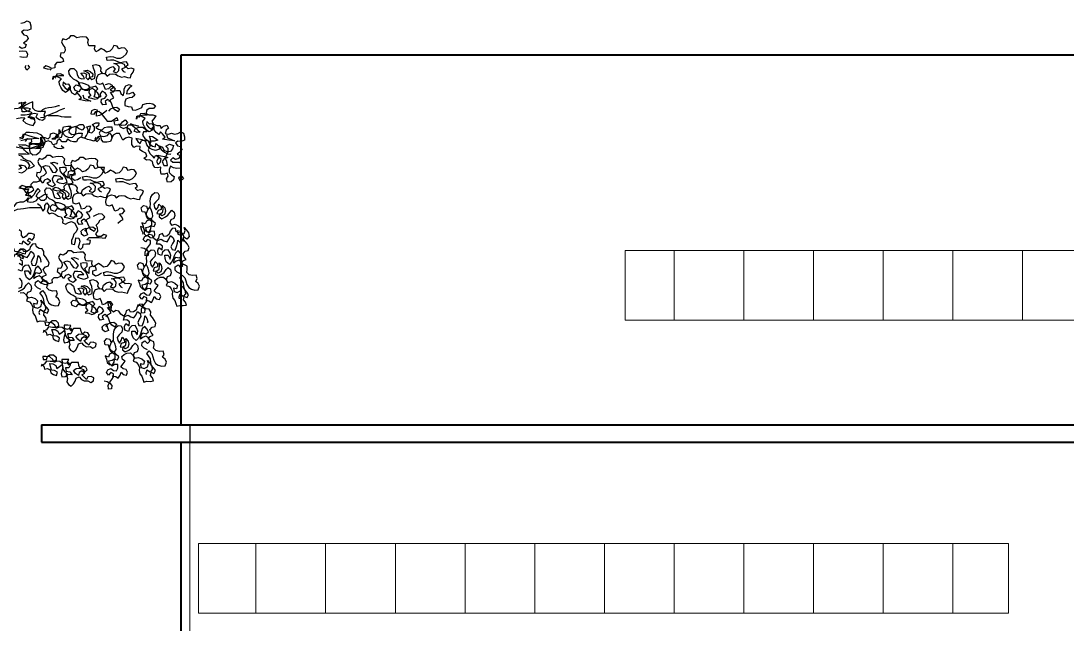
# Model space of a CAD drawing. Header units: millimetres. Extents: x 1564 to 2013, y 216 to 285.
# Drawn here: x 1775.53 to 1790.55, y 222.29 to 230.94 of the extents above; entities that cross this region are included whole.
import ezdxf

# ---------------------------------------------------------------- set-up
doc = ezdxf.new("R2010")
doc.units = ezdxf.units.MM
doc.header["$LTSCALE"] = 10
doc.layers.get('0').update_dxf_attribs({"color": 90})
for name, color, linetype, lineweight in [('CINZA', 252, 'Continuous', 13), ('pn 02', 16, 'Continuous', 20), ('PN 05', 50, 'Continuous', 40), ('PN 06', 1, 'Continuous', 40), ('PN-03', 180, 'Continuous', 30)]:
    doc.layers.add(name, color=color, linetype=linetype, lineweight=lineweight)
doc.layers.add('ÁRVORE PRESERVADA', color=252, linetype='Continuous')

# ---------------------------------------------------------------- blocks, each defined once
blk = doc.blocks.new('A$C338F7350')
for points in [[(7, 12.704), (7.06, 12.714), (7.114, 12.743), (7.164, 12.719), (7.178, 12.654), (7.178, 12.595), (7.119, 12.575), (7.06, 12.58), (7.015, 12.546), (7.055, 12.496), (7.109, 12.481), (7.134, 12.432), (7.095, 12.383), (7.05, 12.348), (7.1, 12.323), (7.08, 12.269), (7.021, 12.249), (6.971, 12.279)], [(6.971, 12.2), (7.036, 12.205), (7.095, 12.2), (7.12, 12.15), (7.11, 12.096), (7.041, 12.086), (6.981, 12.101)], [(8.578, 11.297), (8.623, 11.342), (8.672, 11.366), (8.642, 11.421), (8.608, 11.465), (8.662, 11.475), (8.702, 11.52), (8.667, 11.564), (8.613, 11.569), (8.573, 11.529), (8.519, 11.514), (8.499, 11.574), (8.474, 11.628), (8.425, 11.603), (8.37, 11.623), (8.36, 11.677), (8.365, 11.732), (8.395, 11.786), (8.459, 11.806), (8.514, 11.796), (8.548, 11.752), (8.593, 11.791), (8.647, 11.796), (8.701, 11.791), (8.746, 11.757), (8.805, 11.737), (8.86, 11.747), (8.914, 11.732), (8.968, 11.722), (8.983, 11.777), (9.018, 11.826), (9.037, 11.881), (8.983, 11.895), (8.929, 11.886), (8.884, 11.925), (8.929, 11.96), (8.899, 12.009), (8.845, 12.004), (8.79, 11.994), (8.731, 12.014), (8.672, 12.038), (8.607, 12.038), (8.553, 12.033), (8.538, 12.093), (8.602, 12.108), (8.662, 12.098), (8.726, 12.078), (8.79, 12.078), (8.84, 12.103), (8.889, 12.147), (8.914, 12.202), (8.869, 12.256), (8.815, 12.261), (8.76, 12.241), (8.731, 12.291), (8.671, 12.305), (8.642, 12.246), (8.597, 12.202), (8.538, 12.187), (8.493, 12.226), (8.444, 12.251), (8.395, 12.216), (8.345, 12.191), (8.325, 12.246), (8.335, 12.3), (8.276, 12.295), (8.222, 12.3), (8.202, 12.359), (8.216, 12.414), (8.177, 12.453), (8.113, 12.458), (8.058, 12.453), (8.004, 12.443), (7.954, 12.478), (7.895, 12.478), (7.861, 12.433), (7.811, 12.403), (7.757, 12.423), (7.732, 12.369), (7.752, 12.314), (7.792, 12.27), (7.797, 12.216), (7.772, 12.166), (7.718, 12.171), (7.708, 12.112), (7.752, 12.072), (7.767, 12.018), (7.713, 11.998), (7.648, 11.998), (7.609, 11.958), (7.614, 11.904), (7.56, 11.889), (7.505, 11.924), (7.451, 11.939), (7.406, 11.904), (7.471, 11.884), (7.525, 11.879), (7.54, 11.86)], [(7.125, 11.953), (7.159, 11.908), (7.11, 11.859), (7.08, 11.913), (7.095, 11.948)], [(8.578, 11.124), (8.618, 11.169), (8.667, 11.193), (8.722, 11.198), (8.771, 11.164), (8.747, 11.114), (8.687, 11.149), (8.653, 11.198), (8.633, 11.253), (8.608, 11.307), (8.559, 11.337), (8.514, 11.302), (8.534, 11.248), (8.475, 11.238), (8.445, 11.287), (8.45, 11.341), (8.509, 11.361), (8.544, 11.406), (8.514, 11.455), (8.46, 11.485), (8.425, 11.435), (8.43, 11.381), (8.371, 11.366), (8.316, 11.386), (8.336, 11.44), (8.336, 11.504), (8.282, 11.534), (8.227, 11.509), (8.222, 11.455), (8.257, 11.41), (8.208, 11.371), (8.272, 11.361), (8.326, 11.341), (8.381, 11.356), (8.415, 11.401), (8.385, 11.45), (8.341, 11.485), (8.38, 11.524), (8.346, 11.574), (8.286, 11.554), (8.227, 11.549), (8.207, 11.494), (8.153, 11.499), (8.104, 11.529), (8.064, 11.583), (8.044, 11.638), (8.099, 11.633), (8.158, 11.618), (8.207, 11.593), (8.237, 11.544), (8.188, 11.514), (8.128, 11.509), (8.074, 11.519), (8.039, 11.474), (7.975, 11.499), (7.955, 11.558), (7.995, 11.598), (8.049, 11.583), (8.044, 11.643), (7.995, 11.677), (7.945, 11.702), (7.896, 11.746), (7.871, 11.796), (7.861, 11.85), (7.896, 11.894), (7.95, 11.89), (8, 11.845), (8.014, 11.781), (8.034, 11.727), (8.089, 11.707), (8.143, 11.712), (8.118, 11.761), (8.079, 11.806), (8.133, 11.816), (8.182, 11.791), (8.168, 11.732), (8.207, 11.687), (8.242, 11.732), (8.232, 11.791), (8.187, 11.826), (8.133, 11.85), (8.192, 11.86), (8.247, 11.84), (8.291, 11.796), (8.286, 11.742), (8.232, 11.727), (8.276, 11.692), (8.331, 11.717), (8.336, 11.786), (8.331, 11.84), (8.306, 11.895), (8.291, 11.949), (8.345, 11.964), (8.405, 11.944), (8.439, 11.9), (8.43, 11.846), (8.464, 11.801), (8.519, 11.806), (8.538, 11.865), (8.593, 11.905), (8.652, 11.925), (8.696, 11.88), (8.657, 11.836), (8.716, 11.816), (8.761, 11.856), (8.766, 11.92), (8.726, 11.964), (8.672, 11.979), (8.731, 11.989), (8.795, 11.994), (8.854, 11.969), (8.874, 11.91), (8.81, 11.88), (8.845, 11.836), (8.874, 11.826)], [(8.113, 11.417), (8.133, 11.358), (8.202, 11.329), (8.256, 11.304), (8.153, 11.314), (8.044, 11.333), (8.088, 11.368), (8.044, 11.427), (8.004, 11.467), (7.975, 11.417), (7.925, 11.452), (7.89, 11.501), (7.89, 11.561), (7.861, 11.61), (7.806, 11.605), (7.762, 11.649), (7.752, 11.59), (7.792, 11.551), (7.841, 11.511), (7.881, 11.556), (7.856, 11.496), (7.802, 11.462), (7.752, 11.496), (7.717, 11.555), (7.693, 11.605), (7.688, 11.659), (7.732, 11.704), (7.658, 11.743), (7.594, 11.748), (7.574, 11.694), (7.584, 11.748), (7.638, 11.758), (7.697, 11.768), (7.772, 11.768), (7.712, 11.793), (7.648, 11.788), (7.623, 11.738), (7.609, 11.718)], [(8.521, 11.607), (8.586, 11.622), (8.64, 11.592), (8.65, 11.538), (8.601, 11.508), (8.65, 11.484), (8.719, 11.494), (8.779, 11.499), (8.793, 11.444), (8.838, 11.41), (8.853, 11.464), (8.853, 11.528), (8.882, 11.583), (8.942, 11.603), (8.991, 11.578), (8.947, 11.538), (8.907, 11.494), (8.897, 11.44), (8.956, 11.445), (9.011, 11.464), (9.045, 11.415), (8.996, 11.37), (8.942, 11.365), (8.887, 11.341), (8.868, 11.286), (8.868, 11.227), (8.927, 11.212), (8.986, 11.207), (9.006, 11.153), (9.061, 11.143), (9.12, 11.168), (9.169, 11.193), (9.189, 11.247), (9.253, 11.262), (9.308, 11.267), (9.367, 11.257), (9.416, 11.223), (9.382, 11.173), (9.303, 11.173), (9.253, 11.138), (9.248, 11.084), (9.298, 11.059), (9.367, 11.059), (9.421, 11.045), (9.387, 10.99), (9.352, 10.946), (9.382, 10.896), (9.441, 10.872), (9.501, 10.872), (9.516, 10.817), (9.56, 10.857), (9.619, 10.877), (9.649, 10.822), (9.609, 10.783), (9.59, 10.728), (9.649, 10.714), (9.703, 10.729), (9.758, 10.714), (9.817, 10.724), (9.871, 10.753), (9.921, 10.729), (9.936, 10.664), (9.936, 10.605), (9.877, 10.585), (9.817, 10.59), (9.773, 10.556), (9.812, 10.506), (9.867, 10.491), (9.892, 10.442), (9.852, 10.393), (9.808, 10.358), (9.857, 10.333), (9.837, 10.279), (9.778, 10.259), (9.729, 10.289), (9.689, 10.249), (9.729, 10.21), (9.793, 10.215), (9.852, 10.21), (9.877, 10.16), (9.867, 10.106), (9.798, 10.096), (9.739, 10.111), (9.689, 10.14), (9.66, 10.081), (9.665, 10.027), (9.704, 9.987), (9.749, 9.953), (9.739, 9.898), (9.699, 9.859), (9.635, 9.854), (9.615, 9.913), (9.645, 9.962), (9.635, 10.017), (9.581, 9.997), (9.521, 9.997), (9.506, 10.061), (9.511, 10.12), (9.457, 10.11), (9.403, 10.115), (9.373, 10.165), (9.363, 10.224), (9.308, 10.254), (9.254, 10.249), (9.21, 10.283), (9.259, 10.318), (9.244, 10.372), (9.185, 10.402), (9.135, 10.436), (9.14, 10.491), (9.076, 10.501), (9.027, 10.476), (8.992, 10.53), (8.992, 10.589), (8.997, 10.644), (8.937, 10.659), (8.878, 10.644), (8.834, 10.609), (8.799, 10.668), (8.774, 10.723), (8.71, 10.728), (8.656, 10.698), (8.636, 10.644), (8.611, 10.584), (8.547, 10.569), (8.483, 10.569), (8.448, 10.614), (8.443, 10.668), (8.389, 10.673), (8.359, 10.624), (8.31, 10.589), (8.255, 10.604), (8.196, 10.618), (8.142, 10.643), (8.077, 10.663), (8.023, 10.633), (8.003, 10.579), (7.949, 10.574), (7.895, 10.588), (7.84, 10.623), (7.806, 10.579), (7.741, 10.578), (7.702, 10.623), (7.652, 10.598), (7.643, 10.539), (7.578, 10.524), (7.554, 10.573), (7.489, 10.593), (7.435, 10.568), (7.405, 10.519), (7.351, 10.514), (7.297, 10.499), (7.223, 10.474), (7.168, 10.459), (7.158, 10.524), (7.223, 10.538), (7.277, 10.529), (7.341, 10.534), (7.366, 10.593), (7.361, 10.652), (7.43, 10.657), (7.489, 10.628), (7.529, 10.667), (7.534, 10.722), (7.588, 10.736), (7.642, 10.717), (7.682, 10.677), (7.613, 10.648), (7.559, 10.633), (7.623, 10.633), (7.662, 10.677), (7.687, 10.737), (7.692, 10.796), (7.722, 10.746), (7.667, 10.702), (7.618, 10.667), (7.677, 10.648), (7.731, 10.658), (7.751, 10.722), (7.751, 10.786), (7.766, 10.845), (7.845, 10.855), (7.899, 10.86), (7.855, 10.796), (7.796, 10.771), (7.751, 10.737), (7.796, 10.687), (7.86, 10.653), (7.929, 10.663), (7.983, 10.717), (7.993, 10.781), (7.993, 10.851), (8.057, 10.885), (8.122, 10.885), (8.142, 10.831), (8.102, 10.786), (8.038, 10.816), (7.988, 10.851), (7.924, 10.831), (7.875, 10.806), (7.865, 10.747), (7.914, 10.707), (7.969, 10.712), (8.038, 10.732), (8.102, 10.732), (8.092, 10.663), (8.147, 10.643), (8.181, 10.688), (8.206, 10.737), (8.211, 10.791), (8.186, 10.846), (8.25, 10.861), (8.235, 10.801), (8.221, 10.747), (8.275, 10.737), (8.32, 10.787), (8.324, 10.846), (8.29, 10.89), (8.349, 10.915), (8.403, 10.92), (8.394, 10.861), (8.344, 10.831), (8.394, 10.801), (8.463, 10.792), (8.502, 10.831), (8.557, 10.846), (8.631, 10.846), (8.641, 10.782), (8.581, 10.752), (8.527, 10.732), (8.428, 10.782), (8.404, 10.732), (8.433, 10.683), (8.488, 10.673), (8.557, 10.688), (8.591, 10.737), (8.626, 10.688), (8.626, 10.653)], [(6.923, 10.994), (7.022, 11.013), (7.076, 11.008), (7.037, 10.959), (7.091, 10.91), (7.15, 10.89), (7.22, 10.87), (7.259, 10.93), (7.249, 10.999), (7.19, 11.018), (7.13, 11.018), (7.185, 11.004), (7.244, 10.979), (7.185, 10.989), (7.145, 11.033), (7.195, 11.078), (7.249, 11.093), (7.303, 11.078), (7.269, 11.019), (7.338, 10.974), (7.392, 10.964), (7.437, 10.999), (7.422, 11.063), (7.442, 11.118), (7.378, 11.122), (7.313, 11.122), (7.259, 11.137), (7.219, 11.182), (7.219, 11.241), (7.214, 11.295), (7.16, 11.271), (7.086, 11.236), (7.036, 11.201), (7.086, 11.152), (7.14, 11.122), (7.175, 11.167), (7.12, 11.182), (7.017, 11.181), (6.829, 11.161)], [(6.972, 11.186), (7.022, 11.221), (7.022, 11.28), (6.962, 11.26)], [(7.002, 11.058), (7.081, 11.063), (7.15, 11.073), (7.205, 11.098), (7.14, 11.127), (7.081, 11.117), (7.027, 11.112), (7.017, 11.181), (7.041, 11.246), (7.091, 11.29), (7.026, 11.27), (6.967, 11.27)], [(7.352, 11.115), (7.397, 11.155), (7.446, 11.18), (7.5, 11.19), (7.56, 11.199), (7.624, 11.209), (7.678, 11.229), (7.693, 11.229)], [(7.357, 11.011), (7.416, 11.021), (7.466, 11.046), (7.52, 11.066), (7.575, 11.091), (7.639, 11.115), (7.698, 11.145), (7.752, 11.17), (7.792, 11.18)], [(8.542, 11.138), (8.477, 11.083), (8.413, 11.049), (8.359, 11.034), (8.359, 11.093), (8.378, 11.147), (8.324, 11.157), (8.27, 11.132), (8.26, 11.078), (8.319, 11.073), (8.349, 11.123), (8.403, 11.128), (8.443, 11.088), (8.477, 11.039), (8.512, 10.994), (8.552, 10.945), (8.626, 10.945), (8.725, 11.014), (8.739, 10.96), (8.67, 10.945), (8.68, 10.886), (8.735, 10.881), (8.789, 10.886), (8.824, 10.935), (8.873, 10.97), (8.912, 10.926), (8.873, 10.876), (8.809, 10.871), (8.759, 10.896), (8.784, 10.846), (8.843, 10.817), (8.898, 10.841), (8.947, 10.812), (8.987, 10.743), (8.942, 10.708), (8.913, 10.772), (8.908, 10.827), (8.927, 10.881), (8.992, 10.881), (9.056, 10.876), (9.115, 10.856), (9.036, 10.876), (8.967, 10.901), (9.046, 10.832), (9.1, 10.787), (9.14, 10.748), (9.086, 10.743), (9.036, 10.767), (9.061, 10.817), (9.125, 10.842), (9.184, 10.837), (9.234, 10.807), (9.259, 10.758), (9.199, 10.753), (9.185, 10.698), (9.224, 10.639), (9.283, 10.595), (9.333, 10.56), (9.328, 10.624), (9.308, 10.679), (9.362, 10.674), (9.412, 10.644), (9.461, 10.605), (9.392, 10.59), (9.333, 10.59), (9.318, 10.535), (9.363, 10.496), (9.417, 10.486), (9.422, 10.545), (9.476, 10.506), (9.486, 10.447), (9.417, 10.422), (9.358, 10.437), (9.308, 10.466), (9.264, 10.525), (9.244, 10.58), (9.18, 10.614), (9.12, 10.624), (9.066, 10.639), (9.101, 10.58), (9.145, 10.545), (9.165, 10.6), (9.219, 10.609), (9.279, 10.6), (9.308, 10.545), (9.313, 10.491), (9.284, 10.432), (9.318, 10.367), (9.358, 10.328), (9.392, 10.283), (9.417, 10.333), (9.472, 10.338), (9.467, 10.279), (9.437, 10.224), (9.462, 10.17), (9.501, 10.209), (9.516, 10.264), (9.472, 10.303), (9.422, 10.333), (9.511, 10.328), (9.58, 10.313), (9.64, 10.294), (9.575, 10.269), (9.536, 10.224), (9.566, 10.155), (9.63, 10.155), (9.62, 10.229), (9.59, 10.284), (9.615, 10.338), (9.644, 10.392), (9.644, 10.457), (9.605, 10.501), (9.669, 10.536), (9.738, 10.511), (9.723, 10.452), (9.689, 10.402), (9.625, 10.397), (9.57, 10.422), (9.55, 10.476), (9.496, 10.501), (9.516, 10.442), (9.58, 10.392), (9.63, 10.363), (9.684, 10.358), (9.694, 10.368)], [(9.615, 10.709), (9.634, 10.649), (9.704, 10.62), (9.758, 10.595), (9.654, 10.605), (9.545, 10.625), (9.59, 10.659), (9.545, 10.719), (9.506, 10.758), (9.476, 10.709), (9.427, 10.743), (9.392, 10.792), (9.392, 10.852), (9.362, 10.901), (9.308, 10.896), (9.263, 10.941), (9.254, 10.881), (9.293, 10.842), (9.343, 10.802), (9.382, 10.847), (9.357, 10.788), (9.303, 10.753), (9.254, 10.787), (9.219, 10.847), (9.194, 10.896), (9.189, 10.95), (9.234, 10.995), (9.159, 11.034), (9.095, 11.039), (9.076, 10.985), (9.085, 11.039), (9.14, 11.049), (9.199, 11.059), (9.273, 11.059), (9.214, 11.084), (9.15, 11.079), (9.125, 11.029), (9.11, 11.01)], [(7.491, 11.051), (7.545, 11.046), (7.668, 11.046), (7.728, 11.032), (7.782, 11.027), (7.906, 11.027)], [(6.978, 10.148), (7.013, 10.104), (6.958, 10.079)], [(6.963, 10.03), (7.018, 10.02), (7.072, 10.05), (7.117, 10.094), (7.082, 10.139), (7.023, 10.153), (6.963, 10.153)], [(6.993, 10.257), (7.067, 10.242), (7.121, 10.213), (7.156, 10.154), (7.136, 10.099), (7.191, 10.114), (7.245, 10.144), (7.176, 10.223), (7.116, 10.242), (7.062, 10.272), (7.022, 10.321), (6.963, 10.331)], [(6.958, 10.361), (7.092, 10.361), (7.151, 10.356), (7.106, 10.391), (7.067, 10.43), (7.032, 10.475), (6.978, 10.499)], [(6.918, 10.489), (7.017, 10.465), (7.205, 10.465), (7.284, 10.47), (7.334, 10.5), (7.358, 10.445), (7.334, 10.386), (7.284, 10.341), (7.215, 10.336), (7.176, 10.376), (7.161, 10.43), (7.156, 10.485), (7.091, 10.514), (7.017, 10.519), (6.958, 10.524)], [(7.002, 10.598), (7.072, 10.618), (7.126, 10.638), (7.185, 10.633), (7.195, 10.569), (7.146, 10.544), (7.393, 10.544), (7.363, 10.599), (7.363, 10.658), (7.393, 10.589), (7.413, 10.529), (7.398, 10.475), (7.334, 10.46), (7.269, 10.455), (7.427, 10.534), (7.442, 10.594), (7.413, 10.643), (7.373, 10.697), (7.294, 10.732), (7.225, 10.737), (7.16, 10.742), (7.096, 10.742), (7.057, 10.702), (7.037, 10.638), (6.983, 10.623)], [(6.978, 10.657), (7.032, 10.667), (7.052, 10.722), (7.121, 10.697), (7.215, 10.668), (7.324, 10.638), (7.225, 10.628), (7.165, 10.623), (7.101, 10.618), (7.081, 10.583)], [(7.728, 10.513), (7.773, 10.468), (7.718, 10.453), (7.659, 10.458), (7.61, 10.483), (7.595, 10.508)], [(8.381, 10.671), (8.415, 10.627), (8.366, 10.577), (8.336, 10.632), (8.351, 10.666)], [(8.15, 9.151), (8.195, 9.196), (8.244, 9.22), (8.214, 9.275), (8.18, 9.319), (8.234, 9.329), (8.274, 9.374), (8.239, 9.418), (8.185, 9.423), (8.145, 9.383), (8.091, 9.369), (8.071, 9.428), (8.046, 9.482), (7.997, 9.457), (7.942, 9.477), (7.933, 9.531), (7.937, 9.586), (7.967, 9.64), (8.031, 9.66), (8.086, 9.65), (8.12, 9.606), (8.165, 9.645), (8.219, 9.65), (8.273, 9.645), (8.318, 9.611), (8.377, 9.591), (8.432, 9.601), (8.486, 9.586), (8.54, 9.577), (8.555, 9.631), (8.59, 9.68), (8.609, 9.735), (8.555, 9.75), (8.501, 9.74), (8.456, 9.779), (8.501, 9.814), (8.471, 9.863), (8.417, 9.858), (8.362, 9.848), (8.303, 9.868), (8.244, 9.893), (8.179, 9.892), (8.125, 9.888), (8.11, 9.947), (8.174, 9.962), (8.234, 9.952), (8.298, 9.932), (8.362, 9.932), (8.412, 9.957), (8.461, 10.001), (8.486, 10.056), (8.441, 10.11), (8.387, 10.115), (8.332, 10.095), (8.303, 10.145), (8.243, 10.159), (8.214, 10.1), (8.169, 10.056), (8.11, 10.041), (8.065, 10.08), (8.016, 10.105), (7.967, 10.07), (7.917, 10.045), (7.897, 10.1), (7.907, 10.154), (7.848, 10.149), (7.794, 10.154), (7.774, 10.213), (7.789, 10.268), (7.749, 10.307), (7.685, 10.312), (7.63, 10.307), (7.576, 10.297), (7.527, 10.332), (7.467, 10.332), (7.433, 10.287), (7.383, 10.258), (7.329, 10.277), (7.304, 10.223), (7.324, 10.168), (7.364, 10.124), (7.369, 10.07), (7.344, 10.02), (7.29, 10.025), (7.28, 9.966), (7.324, 9.926), (7.339, 9.872), (7.285, 9.852), (7.221, 9.852), (7.181, 9.813), (7.186, 9.758), (7.132, 9.743), (7.077, 9.778), (7.023, 9.793), (6.978, 9.758), (7.043, 9.738), (7.097, 9.733), (7.112, 9.714)], [(8.075, 9.932), (8.021, 9.897), (7.967, 9.882), (7.917, 9.917), (7.917, 9.976), (7.982, 9.991), (7.967, 10.046), (7.912, 10.06), (7.853, 10.036), (7.843, 9.981), (7.848, 9.927), (7.799, 9.966), (7.774, 10.016), (7.818, 10.06), (7.813, 10.115), (7.749, 10.119), (7.695, 10.11), (7.71, 10.045), (7.744, 10.001), (7.784, 9.956), (7.814, 9.902), (7.828, 9.848), (7.759, 9.823), (7.695, 9.838), (7.646, 9.862), (7.675, 9.912), (7.754, 9.912), (7.705, 9.956), (7.65, 9.966), (7.591, 9.966), (7.566, 9.912), (7.576, 9.857), (7.621, 9.808), (7.567, 9.768), (7.507, 9.798), (7.473, 9.842), (7.537, 9.872), (7.482, 9.912), (7.428, 9.892), (7.398, 9.837), (7.354, 9.887), (7.364, 9.956), (7.418, 9.981), (7.463, 10.02), (7.438, 10.075), (7.398, 10.134), (7.453, 10.154), (7.507, 10.139), (7.532, 10.09), (7.571, 10.035), (7.626, 10.025), (7.66, 10.07), (7.621, 10.124), (7.576, 10.169), (7.532, 10.203), (7.591, 10.213), (7.65, 10.194), (7.66, 10.179)], [(8.744, 9.116), (8.789, 9.161), (8.838, 9.186), (8.808, 9.24), (8.774, 9.284), (8.828, 9.294), (8.867, 9.339), (8.833, 9.383), (8.778, 9.388), (8.739, 9.349), (8.685, 9.334), (8.665, 9.393), (8.64, 9.447), (8.591, 9.423), (8.536, 9.442), (8.526, 9.497), (8.531, 9.551), (8.561, 9.605), (8.625, 9.625), (8.679, 9.615), (8.714, 9.571), (8.759, 9.61), (8.813, 9.615), (8.867, 9.611), (8.912, 9.576), (8.971, 9.556), (9.025, 9.566), (9.08, 9.551), (9.134, 9.542), (9.149, 9.596), (9.184, 9.645), (9.203, 9.7), (9.149, 9.715), (9.095, 9.705), (9.05, 9.744), (9.094, 9.779), (9.065, 9.828), (9.01, 9.823), (8.956, 9.813), (8.897, 9.833), (8.837, 9.858), (8.773, 9.858), (8.719, 9.853), (8.704, 9.912), (8.768, 9.927), (8.827, 9.917), (8.892, 9.897), (8.956, 9.897), (9.005, 9.922), (9.055, 9.967), (9.079, 10.021), (9.035, 10.075), (8.98, 10.08), (8.926, 10.06), (8.896, 10.11), (8.837, 10.125), (8.808, 10.065), (8.763, 10.021), (8.704, 10.006), (8.659, 10.045), (8.61, 10.07), (8.56, 10.035), (8.511, 10.011), (8.491, 10.065), (8.501, 10.119), (8.442, 10.114), (8.387, 10.119), (8.368, 10.179), (8.382, 10.233), (8.343, 10.272), (8.278, 10.277), (8.224, 10.272), (8.17, 10.262), (8.12, 10.297), (8.061, 10.297), (8.026, 10.252), (7.977, 10.223), (7.923, 10.242), (7.898, 10.188), (7.918, 10.134), (7.957, 10.089), (7.962, 10.035), (7.938, 9.985), (7.883, 9.99), (7.874, 9.931), (7.918, 9.891), (7.933, 9.837), (7.879, 9.817), (7.814, 9.817), (7.775, 9.778), (7.78, 9.723), (7.725, 9.708), (7.671, 9.743), (7.617, 9.758), (7.572, 9.723), (7.636, 9.703), (7.691, 9.698), (7.706, 9.679)], [(9.882, 9.963), (9.917, 9.918), (9.867, 9.869), (9.838, 9.923), (9.852, 9.958)], [(6.964, 9.753), (7.028, 9.738), (7.082, 9.723), (7.137, 9.728), (7.117, 9.669), (7.087, 9.62), (7.156, 9.62), (7.196, 9.575), (7.137, 9.56), (7.117, 9.506), (7.176, 9.496), (7.231, 9.501), (7.28, 9.526), (7.32, 9.57), (7.359, 9.531), (7.419, 9.531), (7.463, 9.566), (7.473, 9.63), (7.418, 9.625), (7.364, 9.59), (7.315, 9.566), (7.275, 9.605), (7.305, 9.659), (7.349, 9.699), (7.305, 9.738), (7.265, 9.689), (7.241, 9.63), (7.201, 9.59), (7.142, 9.6), (7.137, 9.654), (7.186, 9.679), (7.235, 9.714), (7.211, 9.763), (7.156, 9.778), (7.102, 9.768), (7.058, 9.723), (7.087, 9.674), (7.147, 9.674), (7.142, 9.664)], [(8.151, 8.978), (8.19, 9.023), (8.239, 9.047), (8.294, 9.052), (8.343, 9.018), (8.319, 8.968), (8.259, 9.003), (8.225, 9.052), (8.205, 9.107), (8.18, 9.161), (8.131, 9.191), (8.086, 9.156), (8.106, 9.102), (8.047, 9.092), (8.017, 9.141), (8.022, 9.195), (8.081, 9.215), (8.116, 9.26), (8.086, 9.309), (8.032, 9.339), (7.997, 9.289), (8.002, 9.235), (7.943, 9.22), (7.888, 9.24), (7.908, 9.294), (7.908, 9.358), (7.854, 9.388), (7.799, 9.363), (7.794, 9.309), (7.829, 9.264), (7.78, 9.225), (7.844, 9.215), (7.898, 9.195), (7.953, 9.21), (7.987, 9.255), (7.957, 9.304), (7.913, 9.339), (7.952, 9.378), (7.918, 9.428), (7.859, 9.408), (7.799, 9.403), (7.779, 9.348), (7.725, 9.353), (7.676, 9.383), (7.636, 9.437), (7.616, 9.492), (7.671, 9.487), (7.73, 9.472), (7.779, 9.447), (7.809, 9.398), (7.76, 9.368), (7.7, 9.363), (7.646, 9.373), (7.611, 9.329), (7.547, 9.353), (7.527, 9.412), (7.567, 9.452), (7.621, 9.437), (7.616, 9.497), (7.567, 9.531), (7.517, 9.556), (7.468, 9.6), (7.443, 9.65), (7.433, 9.704), (7.468, 9.749), (7.522, 9.744), (7.572, 9.699), (7.586, 9.635), (7.606, 9.581), (7.661, 9.561), (7.715, 9.566), (7.69, 9.615), (7.651, 9.66), (7.705, 9.67), (7.755, 9.645), (7.74, 9.586), (7.779, 9.541), (7.814, 9.586), (7.804, 9.645), (7.759, 9.68), (7.705, 9.704), (7.764, 9.714), (7.819, 9.694), (7.863, 9.65), (7.858, 9.596), (7.804, 9.581), (7.848, 9.546), (7.903, 9.571), (7.908, 9.64), (7.903, 9.695), (7.878, 9.749), (7.863, 9.803), (7.917, 9.818), (7.977, 9.798), (8.011, 9.754), (8.002, 9.7), (8.036, 9.655), (8.091, 9.66), (8.11, 9.719), (8.165, 9.759), (8.224, 9.779), (8.268, 9.734), (8.229, 9.69), (8.288, 9.67), (8.333, 9.71), (8.338, 9.774), (8.298, 9.818), (8.244, 9.833), (8.303, 9.843), (8.367, 9.848), (8.427, 9.824), (8.446, 9.764), (8.382, 9.735), (8.417, 9.69), (8.446, 9.68)], [(6.84, 9.392), (6.885, 9.432), (6.929, 9.481), (6.989, 9.501), (7.048, 9.501), (7.102, 9.531), (7.142, 9.57), (7.152, 9.57)], [(9.153, 8.681), (9.212, 8.67), (9.259, 8.64), (9.291, 8.596), (9.287, 8.536), (9.232, 8.532), (9.231, 8.6), (9.255, 8.655), (9.291, 8.7), (9.325, 8.75), (9.325, 8.807), (9.272, 8.827), (9.236, 8.782), (9.197, 8.828), (9.224, 8.879), (9.273, 8.903), (9.321, 8.862), (9.377, 8.856), (9.404, 8.907), (9.401, 8.969), (9.341, 8.973), (9.297, 8.94), (9.253, 8.983), (9.242, 9.04), (9.299, 9.051), (9.354, 9.085), (9.351, 9.146), (9.302, 9.18), (9.253, 9.156), (9.233, 9.104), (9.173, 9.126), (9.198, 9.065), (9.209, 9.009), (9.25, 8.97), (9.306, 8.963), (9.333, 9.014), (9.34, 9.07), (9.394, 9.057), (9.418, 9.112), (9.371, 9.152), (9.336, 9.201), (9.279, 9.189), (9.255, 9.239), (9.255, 9.296), (9.281, 9.358), (9.318, 9.403), (9.341, 9.354), (9.359, 9.296), (9.364, 9.241), (9.337, 9.19), (9.286, 9.217), (9.251, 9.265), (9.231, 9.316), (9.175, 9.323), (9.163, 9.391), (9.204, 9.438), (9.258, 9.425), (9.274, 9.371), (9.322, 9.406), (9.326, 9.466), (9.321, 9.521), (9.334, 9.586), (9.364, 9.633), (9.405, 9.67), (9.461, 9.663), (9.485, 9.614), (9.472, 9.549), (9.425, 9.503), (9.389, 9.458), (9.4, 9.401), (9.432, 9.357), (9.462, 9.404), (9.479, 9.46), (9.516, 9.419), (9.52, 9.364), (9.462, 9.346), (9.444, 9.289), (9.5, 9.282), (9.546, 9.322), (9.552, 9.378), (9.545, 9.437), (9.585, 9.391), (9.596, 9.334), (9.581, 9.273), (9.532, 9.249), (9.491, 9.288), (9.484, 9.232), (9.533, 9.199), (9.595, 9.23), (9.639, 9.262), (9.673, 9.312), (9.712, 9.353), (9.753, 9.314), (9.766, 9.253), (9.746, 9.2), (9.695, 9.18), (9.674, 9.128), (9.707, 9.084), (9.768, 9.098), (9.83, 9.071), (9.877, 9.031), (9.862, 8.97), (9.804, 8.981), (9.817, 8.92), (9.874, 8.902), (9.932, 8.931), (9.949, 8.988), (9.934, 9.042), (9.973, 8.996), (10.01, 8.944), (10.02, 8.88), (9.979, 8.833), (9.921, 8.872), (9.901, 8.82), (9.907, 8.789)], [(6.712, 9.377), (6.776, 9.352), (6.831, 9.333), (6.89, 9.348), (6.939, 9.372), (7.048, 9.382), (7.157, 9.402), (7.379, 9.402)], [(7.3, 9.472), (7.349, 9.437), (7.374, 9.388), (7.394, 9.333), (7.433, 9.378), (7.433, 9.437), (7.468, 9.482), (7.503, 9.437), (7.493, 9.383), (7.473, 9.328), (7.508, 9.284), (7.562, 9.304), (7.616, 9.279), (7.671, 9.245), (7.725, 9.23), (7.755, 9.18), (7.75, 9.126), (7.804, 9.101), (7.854, 9.131), (7.913, 9.146), (7.968, 9.116), (8.017, 9.018), (7.992, 8.963), (7.953, 8.919), (7.933, 8.859), (7.908, 8.805), (7.909, 8.746), (7.963, 8.736), (7.983, 8.8), (7.988, 8.854), (8.042, 8.85), (8.062, 8.795), (8.047, 8.741), (8.027, 8.686), (8.072, 8.647), (8.111, 8.686), (8.121, 8.741), (8.18, 8.746), (8.24, 8.746), (8.25, 8.805), (8.185, 8.82), (8.225, 8.86), (8.408, 8.86), (8.516, 8.85), (8.546, 8.899), (8.492, 8.914), (8.442, 8.88), (8.378, 8.879), (8.348, 8.929), (8.383, 8.978), (8.378, 9.033), (8.353, 9.082), (8.397, 9.127), (8.422, 9.181), (8.477, 9.191), (8.511, 9.235), (8.462, 9.28), (8.402, 9.285), (8.348, 9.26), (8.299, 9.24)], [(6.969, 8.76), (7.024, 8.75), (7.044, 8.804), (7.088, 8.765), (7.133, 8.73), (7.172, 8.77), (7.123, 8.804), (7.157, 8.849), (7.202, 8.814), (7.241, 8.864), (7.246, 8.918), (7.192, 8.933), (7.132, 8.933), (7.098, 8.888), (7.048, 8.854), (7.014, 8.898), (7.014, 8.962), (6.969, 9.002)], [(8.071, 8.963), (8.116, 9.003), (8.165, 9.028), (8.175, 8.973), (8.2, 8.909), (8.136, 8.884), (8.091, 8.919), (8.091, 8.958)], [(9.236, 7.743), (9.297, 7.728), (9.343, 7.699), (9.375, 7.752), (9.395, 7.805), (9.431, 7.763), (9.49, 7.752), (9.51, 7.805), (9.486, 7.854), (9.432, 7.868), (9.391, 7.906), (9.432, 7.954), (9.465, 8.003), (9.419, 8.033), (9.408, 8.09), (9.449, 8.126), (9.498, 8.15), (9.56, 8.153), (9.61, 8.108), (9.63, 8.056), (9.61, 8.004), (9.666, 7.986), (9.699, 7.942), (9.723, 7.893), (9.716, 7.837), (9.73, 7.776), (9.766, 7.734), (9.782, 7.68), (9.801, 7.629), (9.855, 7.644), (9.916, 7.64), (9.972, 7.651), (9.957, 7.705), (9.92, 7.747), (9.931, 7.805), (9.984, 7.785), (10.011, 7.836), (9.979, 7.88), (9.942, 7.921), (9.928, 7.982), (9.919, 8.046), (9.886, 8.101), (9.853, 8.145), (9.896, 8.188), (9.942, 8.141), (9.964, 8.085), (9.981, 8.02), (10.014, 7.965), (10.061, 7.935), (10.124, 7.916), (10.184, 7.923), (10.207, 7.989), (10.183, 8.038), (10.138, 8.075), (10.165, 8.125), (10.147, 8.184), (10.081, 8.179), (10.02, 8.194), (9.977, 8.237), (9.988, 8.295), (9.983, 8.35), (9.928, 8.375), (9.881, 8.404), (9.918, 8.449), (9.969, 8.469), (9.934, 8.517), (9.911, 8.566), (9.951, 8.614), (10.005, 8.629), (10.019, 8.684), (9.99, 8.741), (9.958, 8.785), (9.921, 8.827), (9.925, 8.887), (9.894, 8.938), (9.838, 8.944), (9.787, 8.971), (9.776, 9.028), (9.717, 9.021), (9.681, 8.976), (9.663, 8.919), (9.619, 8.887), (9.564, 8.882), (9.54, 8.932), (9.484, 8.909), (9.473, 8.851), (9.434, 8.81), (9.389, 8.846), (9.356, 8.901), (9.302, 8.915), (9.258, 8.883), (9.217, 8.921), (9.219, 8.986), (9.203, 9.04), (9.151, 9.06), (9.167, 8.995), (9.191, 8.946), (9.182, 8.923)], [(9.866, 8.21), (9.808, 8.239), (9.767, 8.278), (9.771, 8.338), (9.822, 8.369), (9.868, 8.321), (9.907, 8.362), (9.892, 8.416), (9.84, 8.454), (9.788, 8.435), (9.744, 8.402), (9.752, 8.465), (9.782, 8.512), (9.843, 8.497), (9.887, 8.529), (9.858, 8.587), (9.821, 8.628), (9.774, 8.582), (9.754, 8.53), (9.736, 8.473), (9.705, 8.419), (9.666, 8.378), (9.609, 8.425), (9.589, 8.488), (9.584, 8.543), (9.642, 8.543), (9.683, 8.475), (9.695, 8.54), (9.676, 8.592), (9.645, 8.643), (9.586, 8.636), (9.544, 8.599), (9.525, 8.536), (9.463, 8.562), (9.458, 8.628), (9.478, 8.681), (9.537, 8.641), (9.542, 8.708), (9.497, 8.744), (9.435, 8.741), (9.455, 8.805), (9.519, 8.832), (9.568, 8.799), (9.625, 8.781), (9.659, 8.83), (9.689, 8.895), (9.734, 8.858), (9.75, 8.804), (9.72, 8.757), (9.694, 8.696), (9.714, 8.644), (9.77, 8.637), (9.796, 8.699), (9.811, 8.76), (9.818, 8.816), (9.857, 8.771), (9.87, 8.71), (9.863, 8.693)], [(6.99, 7.872), (7.052, 7.874), (7.102, 7.83), (7.122, 7.778), (7.102, 7.725), (7.158, 7.708), (7.191, 7.664), (7.215, 7.615), (7.208, 7.559), (7.222, 7.498), (7.258, 7.456), (7.274, 7.402), (7.293, 7.35), (7.348, 7.366), (7.408, 7.362), (7.464, 7.373), (7.449, 7.427), (7.413, 7.469), (7.423, 7.527), (7.476, 7.507), (7.503, 7.558), (7.471, 7.602), (7.434, 7.643), (7.42, 7.704), (7.411, 7.768), (7.378, 7.823), (7.345, 7.867), (7.388, 7.91), (7.434, 7.863), (7.457, 7.807), (7.473, 7.742), (7.506, 7.687), (7.553, 7.657), (7.616, 7.638), (7.676, 7.645), (7.699, 7.711), (7.675, 7.76), (7.63, 7.796), (7.657, 7.847), (7.639, 7.906), (7.573, 7.9), (7.512, 7.916), (7.469, 7.959), (7.48, 8.017), (7.475, 8.072), (7.42, 8.097), (7.373, 8.126), (7.41, 8.171), (7.461, 8.191), (7.427, 8.239), (7.403, 8.288), (7.443, 8.336), (7.497, 8.351), (7.511, 8.405), (7.482, 8.463), (7.45, 8.507), (7.413, 8.548), (7.417, 8.609), (7.386, 8.659), (7.33, 8.666), (7.28, 8.693), (7.268, 8.75), (7.209, 8.743), (7.173, 8.698), (7.155, 8.641), (7.111, 8.609), (7.056, 8.604), (7.032, 8.653), (6.976, 8.631)], [(6.831, 8.621), (6.826, 8.567), (6.821, 8.507), (6.876, 8.517), (6.905, 8.567), (6.96, 8.547), (6.994, 8.498), (7.049, 8.488), (7.024, 8.537), (6.975, 8.562), (6.92, 8.572), (6.97, 8.606), (7.024, 8.582), (7.083, 8.567), (7.098, 8.621), (7.049, 8.651), (6.989, 8.651), (6.95, 8.606), (6.891, 8.611), (6.876, 8.666), (6.846, 8.616), (6.856, 8.606)], [(9.087, 7.654), (9.146, 7.643), (9.193, 7.613), (9.225, 7.569), (9.221, 7.509), (9.166, 7.505), (9.165, 7.574), (9.189, 7.629), (9.226, 7.674), (9.259, 7.723), (9.259, 7.781), (9.207, 7.801), (9.17, 7.756), (9.131, 7.801), (9.158, 7.852), (9.207, 7.876), (9.255, 7.836), (9.311, 7.829), (9.338, 7.88), (9.335, 7.942), (9.275, 7.946), (9.231, 7.914), (9.188, 7.957), (9.176, 8.013), (9.233, 8.025), (9.288, 8.058), (9.285, 8.12), (9.236, 8.153), (9.187, 8.13), (9.167, 8.077), (9.107, 8.099), (9.132, 8.039), (9.143, 7.982), (9.184, 7.943), (9.24, 7.937), (9.267, 7.987), (9.274, 8.043), (9.328, 8.03), (9.352, 8.085), (9.305, 8.126), (9.27, 8.174), (9.213, 8.163), (9.189, 8.212), (9.189, 8.269), (9.215, 8.331), (9.252, 8.376), (9.276, 8.327), (9.294, 8.269), (9.298, 8.214), (9.271, 8.163), (9.22, 8.19), (9.185, 8.238), (9.165, 8.29), (9.11, 8.296), (9.097, 8.364), (9.138, 8.412), (9.192, 8.398), (9.208, 8.344), (9.256, 8.379), (9.26, 8.439), (9.256, 8.494), (9.268, 8.56), (9.298, 8.606), (9.339, 8.643), (9.395, 8.636), (9.419, 8.587), (9.406, 8.522), (9.359, 8.476), (9.323, 8.431), (9.334, 8.374), (9.366, 8.33), (9.396, 8.377), (9.413, 8.434), (9.45, 8.392), (9.454, 8.337), (9.396, 8.319), (9.378, 8.262), (9.434, 8.256), (9.48, 8.295), (9.487, 8.351), (9.48, 8.41), (9.519, 8.364), (9.53, 8.308), (9.515, 8.247), (9.466, 8.223), (9.425, 8.262), (9.418, 8.206), (9.468, 8.172), (9.529, 8.203), (9.573, 8.236), (9.607, 8.285), (9.646, 8.326), (9.687, 8.287), (9.7, 8.226), (9.68, 8.173), (9.629, 8.154), (9.608, 8.101), (9.641, 8.057), (9.702, 8.071), (9.764, 8.045), (9.811, 8.004), (9.796, 7.943), (9.738, 7.954), (9.751, 7.893), (9.808, 7.875), (9.866, 7.904), (9.883, 7.961), (9.868, 8.015), (9.907, 7.97), (9.945, 7.917), (9.954, 7.854), (9.914, 7.806), (9.855, 7.846), (9.835, 7.793), (9.842, 7.763)], [(7.358, 7.932), (7.3, 7.961), (7.259, 8), (7.263, 8.06), (7.314, 8.09), (7.36, 8.043), (7.399, 8.084), (7.384, 8.138), (7.332, 8.176), (7.28, 8.156), (7.236, 8.124), (7.244, 8.187), (7.274, 8.234), (7.335, 8.218), (7.379, 8.251), (7.35, 8.308), (7.314, 8.35), (7.266, 8.304), (7.246, 8.251), (7.228, 8.194), (7.197, 8.141), (7.158, 8.1), (7.101, 8.147), (7.081, 8.209), (7.076, 8.264), (7.134, 8.265), (7.175, 8.197), (7.187, 8.262), (7.168, 8.314), (7.137, 8.365), (7.078, 8.358), (7.036, 8.321), (7.017, 8.257), (6.955, 8.284)], [(6.97, 8.402), (7.029, 8.363), (7.034, 8.43), (6.989, 8.466)], [(6.947, 8.527), (7.011, 8.554), (7.06, 8.52), (7.117, 8.503), (7.151, 8.552), (7.181, 8.616), (7.226, 8.58), (7.242, 8.526), (7.212, 8.479), (7.186, 8.417), (7.206, 8.366), (7.262, 8.359), (7.288, 8.421), (7.303, 8.482), (7.31, 8.538), (7.349, 8.492), (7.362, 8.431), (7.355, 8.415)], [(8.526, 7.439), (8.571, 7.484), (8.62, 7.509), (8.59, 7.563), (8.556, 7.607), (8.61, 7.617), (8.649, 7.662), (8.615, 7.706), (8.56, 7.711), (8.521, 7.672), (8.467, 7.657), (8.447, 7.716), (8.422, 7.77), (8.373, 7.746), (8.318, 7.765), (8.308, 7.82), (8.313, 7.874), (8.343, 7.928), (8.407, 7.948), (8.461, 7.938), (8.496, 7.894), (8.54, 7.934), (8.595, 7.939), (8.649, 7.934), (8.694, 7.899), (8.753, 7.879), (8.807, 7.889), (8.862, 7.875), (8.916, 7.865), (8.931, 7.919), (8.965, 7.969), (8.985, 8.023), (8.931, 8.038), (8.876, 8.028), (8.832, 8.067), (8.876, 8.102), (8.847, 8.151), (8.792, 8.146), (8.738, 8.136), (8.679, 8.156), (8.619, 8.181), (8.555, 8.181), (8.501, 8.176), (8.486, 8.235), (8.55, 8.25), (8.609, 8.24), (8.674, 8.22), (8.738, 8.22), (8.787, 8.245), (8.837, 8.29), (8.861, 8.344), (8.817, 8.398), (8.762, 8.403), (8.708, 8.384), (8.678, 8.433), (8.619, 8.448), (8.589, 8.388), (8.545, 8.344), (8.486, 8.329), (8.441, 8.368), (8.392, 8.393), (8.342, 8.358), (8.293, 8.334), (8.273, 8.388), (8.283, 8.442), (8.224, 8.437), (8.169, 8.442), (8.15, 8.502), (8.164, 8.556), (8.125, 8.596), (8.06, 8.6), (8.006, 8.595), (7.952, 8.585), (7.902, 8.62), (7.843, 8.62), (7.808, 8.575), (7.759, 8.546), (7.705, 8.565), (7.68, 8.511), (7.7, 8.457), (7.739, 8.412), (7.744, 8.358), (7.72, 8.308), (7.665, 8.313), (7.655, 8.254), (7.7, 8.215), (7.715, 8.16), (7.661, 8.14), (7.596, 8.14), (7.557, 8.101), (7.562, 8.046), (7.507, 8.031), (7.453, 8.066), (7.399, 8.081), (7.354, 8.046), (7.418, 8.026), (7.473, 8.022), (7.488, 8.002)], [(8.451, 8.22), (8.397, 8.186), (8.343, 8.171), (8.293, 8.205), (8.293, 8.265), (8.357, 8.279), (8.342, 8.334), (8.288, 8.349), (8.229, 8.324), (8.219, 8.269), (8.224, 8.215), (8.174, 8.255), (8.15, 8.304), (8.194, 8.348), (8.189, 8.403), (8.125, 8.408), (8.071, 8.398), (8.085, 8.334), (8.12, 8.289), (8.16, 8.245), (8.189, 8.19), (8.204, 8.136), (8.135, 8.111), (8.071, 8.126), (8.021, 8.151), (8.051, 8.2), (8.13, 8.2), (8.081, 8.245), (8.026, 8.254), (7.967, 8.254), (7.942, 8.2), (7.952, 8.146), (7.997, 8.096), (7.942, 8.057), (7.883, 8.086), (7.848, 8.131), (7.913, 8.16), (7.858, 8.2), (7.804, 8.18), (7.774, 8.126), (7.73, 8.175), (7.74, 8.244), (7.794, 8.269), (7.838, 8.309), (7.814, 8.363), (7.774, 8.422), (7.828, 8.442), (7.883, 8.427), (7.907, 8.378), (7.947, 8.324), (8.001, 8.314), (8.036, 8.358), (7.996, 8.413), (7.952, 8.457), (7.907, 8.492), (7.967, 8.501), (8.026, 8.482), (8.036, 8.467)], [(6.972, 8.132), (7.011, 8.086), (7.022, 8.029), (7.007, 7.968), (6.958, 7.945)], [(6.96, 7.894), (7.021, 7.925), (7.065, 7.958), (7.099, 8.007), (7.138, 8.048), (7.179, 8.009), (7.193, 7.948), (7.172, 7.895), (7.121, 7.875), (7.1, 7.823), (7.133, 7.779), (7.194, 7.793), (7.256, 7.766), (7.303, 7.726), (7.288, 7.665), (7.23, 7.676), (7.243, 7.615), (7.3, 7.597), (7.358, 7.626), (7.376, 7.683), (7.36, 7.737), (7.399, 7.691), (7.437, 7.639), (7.446, 7.575), (7.406, 7.528), (7.347, 7.568), (7.327, 7.515), (7.334, 7.484)], [(8.526, 7.266), (8.566, 7.311), (8.615, 7.336), (8.67, 7.341), (8.719, 7.306), (8.694, 7.257), (8.635, 7.291), (8.6, 7.341), (8.581, 7.395), (8.556, 7.449), (8.506, 7.479), (8.462, 7.444), (8.482, 7.39), (8.422, 7.38), (8.393, 7.429), (8.398, 7.484), (8.457, 7.504), (8.491, 7.548), (8.462, 7.597), (8.407, 7.627), (8.373, 7.578), (8.378, 7.523), (8.318, 7.508), (8.264, 7.528), (8.284, 7.582), (8.284, 7.647), (8.229, 7.676), (8.175, 7.652), (8.17, 7.597), (8.205, 7.553), (8.155, 7.513), (8.22, 7.503), (8.274, 7.484), (8.328, 7.498), (8.363, 7.543), (8.333, 7.592), (8.289, 7.627), (8.328, 7.667), (8.294, 7.716), (8.234, 7.696), (8.175, 7.691), (8.155, 7.637), (8.101, 7.642), (8.051, 7.671), (8.012, 7.726), (7.992, 7.78), (8.046, 7.775), (8.106, 7.76), (8.155, 7.736), (8.185, 7.686), (8.135, 7.656), (8.076, 7.651), (8.022, 7.661), (7.987, 7.617), (7.923, 7.641), (7.903, 7.701), (7.943, 7.74), (7.997, 7.726), (7.992, 7.785), (7.943, 7.819), (7.893, 7.844), (7.844, 7.888), (7.819, 7.938), (7.809, 7.992), (7.843, 8.037), (7.898, 8.032), (7.947, 7.987), (7.962, 7.923), (7.982, 7.869), (8.036, 7.849), (8.091, 7.854), (8.066, 7.904), (8.026, 7.948), (8.081, 7.958), (8.13, 7.933), (8.115, 7.874), (8.155, 7.829), (8.19, 7.874), (8.18, 7.933), (8.135, 7.968), (8.081, 7.992), (8.14, 8.002), (8.194, 7.983), (8.239, 7.938), (8.234, 7.884), (8.18, 7.869), (8.224, 7.834), (8.279, 7.859), (8.283, 7.928), (8.278, 7.983), (8.254, 8.037), (8.239, 8.091), (8.293, 8.106), (8.353, 8.087), (8.387, 8.042), (8.377, 7.988), (8.412, 7.943), (8.466, 7.948), (8.486, 8.008), (8.54, 8.047), (8.6, 8.067), (8.644, 8.023), (8.605, 7.978), (8.664, 7.958), (8.708, 7.998), (8.713, 8.062), (8.674, 8.107), (8.619, 8.121), (8.679, 8.131), (8.743, 8.136), (8.802, 8.112), (8.822, 8.052), (8.758, 8.023), (8.793, 7.978), (8.822, 7.968)], [(8.642, 6.383), (8.703, 6.368), (8.75, 6.338), (8.781, 6.392), (8.801, 6.445), (8.838, 6.403), (8.896, 6.392), (8.916, 6.445), (8.892, 6.494), (8.838, 6.507), (8.797, 6.546), (8.838, 6.594), (8.872, 6.643), (8.825, 6.673), (8.814, 6.729), (8.855, 6.766), (8.904, 6.79), (8.966, 6.793), (9.016, 6.748), (9.036, 6.696), (9.016, 6.643), (9.073, 6.626), (9.105, 6.582), (9.129, 6.533), (9.122, 6.477), (9.136, 6.416), (9.172, 6.374), (9.188, 6.32), (9.207, 6.269), (9.262, 6.284), (9.322, 6.28), (9.379, 6.291), (9.363, 6.345), (9.327, 6.387), (9.338, 6.445), (9.39, 6.425), (9.417, 6.476), (9.385, 6.52), (9.348, 6.561), (9.335, 6.622), (9.325, 6.686), (9.292, 6.741), (9.26, 6.785), (9.303, 6.828), (9.349, 6.781), (9.371, 6.725), (9.387, 6.66), (9.42, 6.605), (9.467, 6.575), (9.531, 6.556), (9.59, 6.563), (9.613, 6.629), (9.59, 6.678), (9.544, 6.714), (9.571, 6.765), (9.554, 6.824), (9.487, 6.819), (9.426, 6.834), (9.383, 6.877), (9.394, 6.935), (9.389, 6.99), (9.334, 7.015), (9.288, 7.044), (9.324, 7.089), (9.376, 7.109), (9.341, 7.157), (9.317, 7.206), (9.357, 7.254), (9.412, 7.269), (9.425, 7.324), (9.396, 7.381), (9.364, 7.425), (9.327, 7.467), (9.331, 7.527), (9.301, 7.578), (9.245, 7.584), (9.194, 7.611), (9.183, 7.668), (9.123, 7.661), (9.087, 7.616), (9.069, 7.559), (9.025, 7.527), (8.97, 7.522), (8.946, 7.571), (8.89, 7.549), (8.88, 7.491), (8.841, 7.45), (8.796, 7.486), (8.762, 7.541), (8.708, 7.555), (8.664, 7.522), (8.623, 7.561), (8.625, 7.626), (8.61, 7.68), (8.557, 7.7), (8.573, 7.635), (8.597, 7.586), (8.588, 7.563)], [(9.272, 6.85), (9.214, 6.879), (9.174, 6.918), (9.178, 6.978), (9.228, 7.009), (9.274, 6.961), (9.313, 7.002), (9.298, 7.056), (9.246, 7.094), (9.194, 7.075), (9.15, 7.042), (9.159, 7.105), (9.188, 7.152), (9.249, 7.137), (9.293, 7.169), (9.264, 7.226), (9.228, 7.268), (9.18, 7.222), (9.16, 7.169), (9.142, 7.113), (9.111, 7.059), (9.072, 7.018), (9.015, 7.065), (8.995, 7.127), (8.991, 7.183), (9.048, 7.183), (9.089, 7.115), (9.102, 7.18), (9.082, 7.232), (9.051, 7.283), (8.992, 7.276), (8.951, 7.239), (8.931, 7.176), (8.869, 7.202), (8.864, 7.268), (8.884, 7.32), (8.943, 7.281), (8.949, 7.348), (8.904, 7.384), (8.842, 7.381), (8.861, 7.445), (8.925, 7.472), (8.975, 7.438), (9.031, 7.421), (9.065, 7.47), (9.096, 7.535), (9.141, 7.498), (9.156, 7.444), (9.126, 7.397), (9.1, 7.335), (9.12, 7.284), (9.176, 7.277), (9.202, 7.339), (9.217, 7.4), (9.224, 7.456), (9.263, 7.41), (9.277, 7.349), (9.269, 7.333)], [(7.41, 7.2), (7.455, 7.166), (7.465, 7.111), (7.519, 7.126), (7.569, 7.102), (7.579, 7.047), (7.628, 7.018), (7.682, 6.998), (7.697, 7.057), (7.648, 7.092), (7.593, 7.097), (7.573, 7.161), (7.559, 7.215), (7.618, 7.21), (7.667, 7.181), (7.687, 7.126), (7.737, 7.161), (7.781, 7.196), (7.796, 7.141), (7.776, 7.087), (7.766, 7.028), (7.776, 6.973), (7.836, 6.983), (7.885, 7.013), (7.85, 7.062), (7.88, 6.944), (7.865, 6.889), (7.895, 6.84), (7.944, 6.81), (7.989, 6.85), (8.019, 6.899), (8.033, 6.954), (8.088, 6.974), (8.127, 6.929), (8.177, 6.904), (8.246, 6.905), (8.295, 6.875), (8.345, 6.905), (8.35, 6.959), (8.3, 6.984), (8.246, 6.979), (8.221, 6.929), (8.177, 6.969), (8.137, 7.013), (8.191, 7.043), (8.137, 7.082), (8.088, 7.053), (8.073, 6.998), (8.023, 7.038), (7.989, 7.087), (8.033, 7.127), (8.102, 7.132), (8.162, 7.107), (8.191, 7.058), (8.231, 7.102), (8.206, 7.152), (8.152, 7.166), (8.107, 7.127), (8.083, 7.176), (8.073, 7.231), (7.949, 7.23), (7.91, 7.186), (7.875, 7.23), (7.9, 7.285), (7.845, 7.29), (7.776, 7.29), (7.781, 7.235), (7.835, 7.22), (7.89, 7.235), (7.924, 7.186), (7.9, 7.136), (7.84, 7.136), (7.855, 7.077), (7.92, 7.067), (7.959, 7.013), (7.885, 7.018), (7.84, 7.057), (7.806, 7.102), (7.796, 7.161), (7.791, 7.215), (7.741, 7.25), (7.687, 7.255), (7.638, 7.23), (7.613, 7.289), (7.558, 7.334), (7.489, 7.339), (7.435, 7.344), (7.445, 7.289), (7.499, 7.284), (7.519, 7.339), (7.563, 7.373), (7.628, 7.373), (7.672, 7.329), (7.677, 7.275), (7.628, 7.25), (7.568, 7.25), (7.499, 7.26), (7.46, 7.205), (7.41, 7.181), (7.405, 7.161)], [(8.447, 7.251), (8.492, 7.291), (8.541, 7.316), (8.551, 7.261), (8.576, 7.197), (8.512, 7.172), (8.467, 7.207), (8.467, 7.247)], [(8.494, 6.294), (8.552, 6.283), (8.599, 6.253), (8.631, 6.209), (8.627, 6.149), (8.572, 6.145), (8.571, 6.213), (8.596, 6.269), (8.632, 6.314), (8.666, 6.363), (8.665, 6.42), (8.613, 6.441), (8.577, 6.396), (8.537, 6.441), (8.564, 6.492), (8.613, 6.516), (8.661, 6.476), (8.717, 6.469), (8.744, 6.52), (8.741, 6.582), (8.681, 6.586), (8.637, 6.553), (8.594, 6.597), (8.583, 6.653), (8.639, 6.665), (8.694, 6.698), (8.692, 6.76), (8.642, 6.793), (8.593, 6.77), (8.573, 6.717), (8.514, 6.739), (8.538, 6.679), (8.55, 6.622), (8.59, 6.583), (8.646, 6.576), (8.673, 6.627), (8.68, 6.683), (8.734, 6.67), (8.759, 6.725), (8.711, 6.766), (8.676, 6.814), (8.619, 6.803), (8.596, 6.852), (8.595, 6.909), (8.622, 6.971), (8.658, 7.016), (8.682, 6.967), (8.7, 6.909), (8.704, 6.854), (8.677, 6.803), (8.626, 6.83), (8.591, 6.878), (8.572, 6.93), (8.516, 6.936), (8.504, 7.004), (8.544, 7.052), (8.599, 7.038), (8.614, 6.984), (8.662, 7.019), (8.666, 7.079), (8.662, 7.134), (8.674, 7.199), (8.704, 7.246), (8.745, 7.283), (8.801, 7.276), (8.825, 7.227), (8.813, 7.162), (8.765, 7.116), (8.729, 7.071), (8.74, 7.014), (8.772, 6.97), (8.802, 7.017), (8.82, 7.074), (8.856, 7.032), (8.861, 6.977), (8.802, 6.959), (8.785, 6.902), (8.84, 6.896), (8.886, 6.935), (8.893, 6.991), (8.886, 7.05), (8.925, 7.004), (8.936, 6.948), (8.921, 6.887), (8.872, 6.863), (8.831, 6.902), (8.825, 6.846), (8.874, 6.812), (8.936, 6.843), (8.98, 6.876), (9.013, 6.925), (9.052, 6.966), (9.093, 6.927), (9.107, 6.866), (9.087, 6.813), (9.035, 6.794), (9.015, 6.741), (9.047, 6.697), (9.108, 6.711), (9.17, 6.685), (9.218, 6.644), (9.202, 6.583), (9.144, 6.594), (9.158, 6.533), (9.214, 6.515), (9.272, 6.544), (9.29, 6.601), (9.274, 6.655), (9.313, 6.61), (9.351, 6.557), (9.36, 6.494), (9.32, 6.446), (9.261, 6.486), (9.241, 6.433), (9.248, 6.403)], [(7.371, 6.588), (7.415, 6.553), (7.425, 6.499), (7.48, 6.514), (7.529, 6.489), (7.539, 6.435), (7.588, 6.405), (7.643, 6.385), (7.658, 6.445), (7.608, 6.479), (7.554, 6.484), (7.534, 6.548), (7.519, 6.603), (7.578, 6.598), (7.628, 6.568), (7.648, 6.514), (7.697, 6.549), (7.742, 6.583), (7.756, 6.529), (7.737, 6.474), (7.727, 6.415), (7.737, 6.361), (7.796, 6.371), (7.846, 6.4), (7.811, 6.45), (7.841, 6.331), (7.826, 6.277), (7.856, 6.227), (7.905, 6.198), (7.949, 6.237), (7.979, 6.287), (7.994, 6.341), (8.048, 6.361), (8.088, 6.317), (8.137, 6.292), (8.206, 6.292), (8.256, 6.262), (8.305, 6.292), (8.31, 6.346), (8.261, 6.371), (8.206, 6.366), (8.182, 6.317), (8.137, 6.356), (8.098, 6.401), (8.152, 6.43), (8.098, 6.47), (8.048, 6.44), (8.033, 6.386), (7.984, 6.425), (7.949, 6.475), (7.994, 6.514), (8.063, 6.519), (8.122, 6.495), (8.152, 6.445), (8.191, 6.49), (8.167, 6.539), (8.112, 6.554), (8.068, 6.514), (8.043, 6.564), (8.033, 6.618), (7.91, 6.618), (7.87, 6.573), (7.835, 6.618), (7.86, 6.672), (7.806, 6.677), (7.737, 6.677), (7.742, 6.623), (7.796, 6.608), (7.85, 6.623), (7.885, 6.573), (7.86, 6.524), (7.801, 6.524), (7.816, 6.465), (7.88, 6.455), (7.92, 6.4), (7.846, 6.405), (7.801, 6.445), (7.766, 6.489), (7.756, 6.549), (7.751, 6.603), (7.702, 6.638), (7.648, 6.642), (7.598, 6.618), (7.573, 6.677), (7.519, 6.721), (7.45, 6.726), (7.395, 6.731), (7.405, 6.677), (7.46, 6.672), (7.479, 6.726), (7.524, 6.761), (7.588, 6.761), (7.633, 6.717), (7.638, 6.662), (7.588, 6.637), (7.529, 6.637), (7.46, 6.647), (7.42, 6.593), (7.371, 6.568), (7.366, 6.548)]]:
    blk.add_lwpolyline(points)

msp = doc.modelspace()

# ---------------------------------------------------------------- hatches: boundary and pattern name
at = {"layer": 'CINZA'}
h = msp.add_hatch(dxfattribs=at)
h.set_pattern_fill('_USER', color=256, angle=90, style=0, pattern_type=0)
h.set_pattern_definition([(90, (1590.9058, 221.25), (-1, 6e-17), [])])
h.paths.add_polyline_path([(1813.705, 226.65), (1813.705, 227.65), (1784.205, 227.65), (1784.205, 226.65)])
h.paths.add_polyline_path([(1778.08, 223.45), (1778.08, 222.45), (1789.705, 222.45), (1789.705, 223.45)])
h.paths.add_polyline_path([(1796.03, 223.45), (1796.03, 222.45), (1805.805, 222.45), (1805.805, 223.45)])

# ---------------------------------------------------------------- linework, layer by layer
at = {"layer": 'pn 02'}
for p, q in [((1784.205, 227.65), (1784.205, 226.65)), ((1813.705, 227.65), (1784.205, 227.65)), ((1813.705, 226.65), (1784.205, 226.65)), ((1778.08, 223.45), (1778.08, 222.45)), ((1789.705, 223.45), (1778.08, 223.45)), ((1789.705, 223.45), (1789.705, 222.45)), ((1789.705, 222.45), (1778.08, 222.45))]:
    msp.add_line(p, q, dxfattribs=at)
msp.add_lwpolyline([(1777.83, 220.7), (1777.955, 220.7), (1777.955, 224.9), (1777.83, 224.9)], close=True, dxfattribs=at)
at = {"layer": 'PN 05'}
for p, q in [((1777.83, 230.45), (1777.83, 225.15)), ((1856.08, 230.45), (1777.83, 230.45)), ((1777.83, 224.9), (1777.83, 220.7))]:
    msp.add_line(p, q, dxfattribs=at)
at = {"layer": 'PN 06'}
for p, q in [((1775.83, 225.15), (1856.08, 225.15)), ((1775.83, 225.15), (1775.83, 224.9)), ((1775.83, 224.9), (1855.82, 224.9))]:
    msp.add_line(p, q, dxfattribs=at)
at = {"layer": 'PN-03'}
msp.add_line((1777.955, 225.15), (1777.955, 224.9), dxfattribs=at)

# ---------------------------------------------------------------- block references
at = {"layer": 'ÁRVORE PRESERVADA', "xscale": 0.7999999999999545, "yscale": 0.8000000000001819, "zscale": 0.8}
msp.add_blockref('A$C338F7350', (1769.931, 220.747), dxfattribs=at)

doc.saveas('drawing.dxf')
